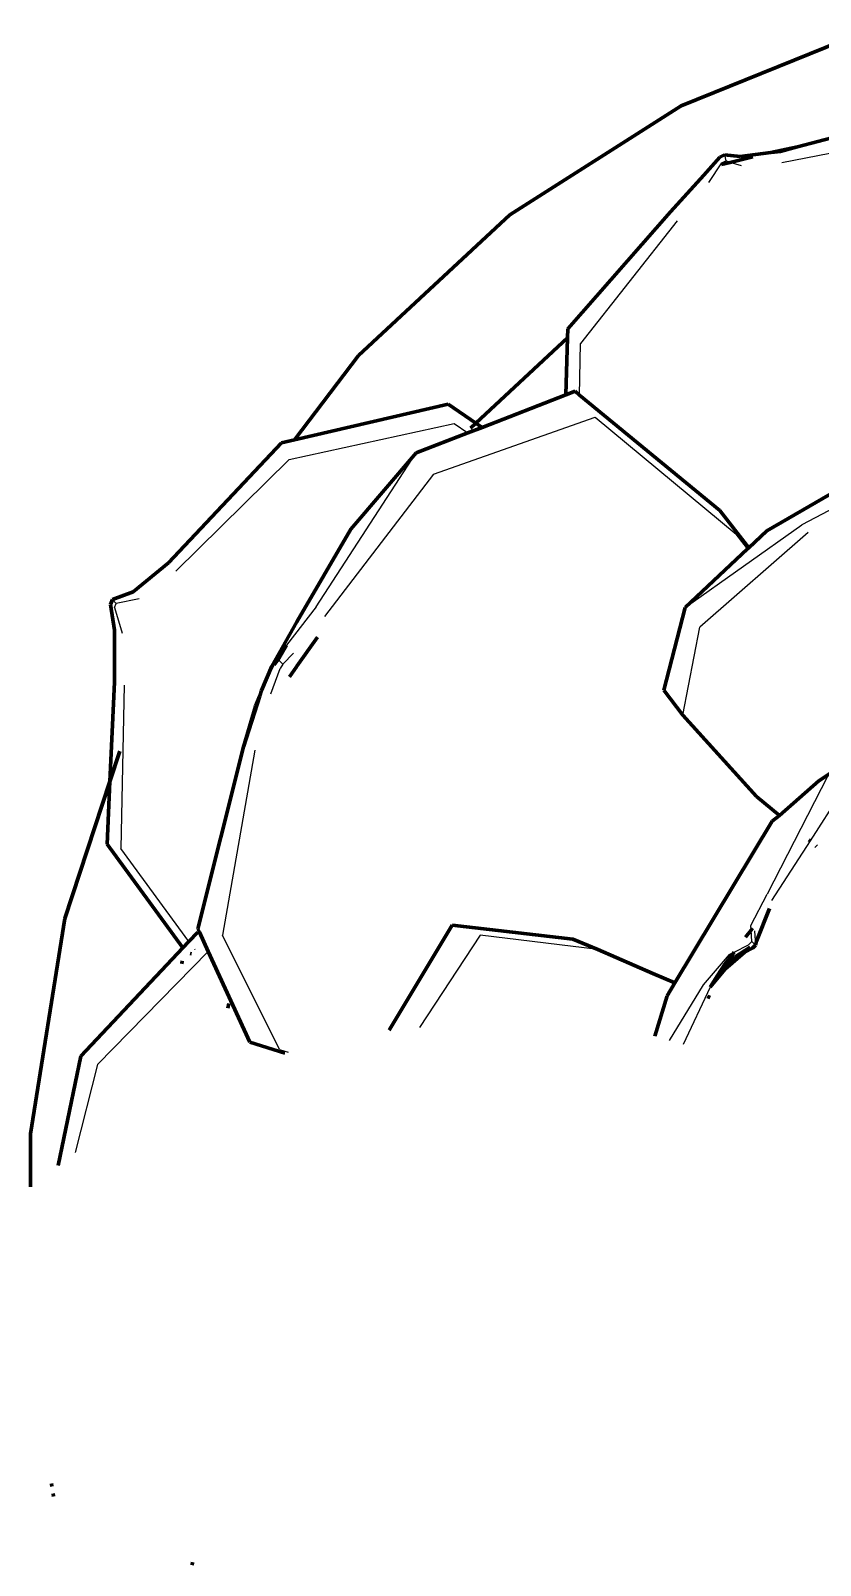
# Model space of a CAD drawing. Header units: millimetres. Extents: x 4307 to 31003, y 2809 to 20009.
# Drawn here: x 11225.3 to 11279.9, y 8927 to 9032.9 of the extents above; entities that cross this region are included whole.
import ezdxf

# ---------------------------------------------------------------- set-up
doc = ezdxf.new("R2010")
doc.units = ezdxf.units.MM
doc.layers.add('ProfileEdges', color=7, linetype='Continuous')

msp = doc.modelspace()

# ---------------------------------------------------------------- linework, layer by layer
for p, q in [((11287.18, 9025.76), (11277.25, 9023.82)), ((11272.19, 9022.45), (11273.1, 9023.81)), ((11273.1, 9023.81), (11273.37, 9023.96)), ((11273.27, 9024.37), (11273.37, 9023.96)), ((11273.67, 9023.83), (11273.37, 9023.96)), ((11274.46, 9023.6), (11273.67, 9023.83)), ((11270.01, 9019.82), (11263.32, 9011.33)), ((11263.27, 9007.77), (11263.32, 9011.33)), ((11243.21, 9003.33), (11254.6, 9005.82)), ((11253.17, 9002.32), (11264.34, 9006.26)), ((11254.6, 9005.82), (11255.55, 9005.17)), ((11264.34, 9006.26), (11274.09, 8998.18)), ((11245.07, 8993.15), (11251.98, 9003.78)), ((11243.21, 9003.33), (11235.37, 8995.61)), ((11253.17, 9002.32), (11245.65, 8992.49)), ((11281.39, 9000.28), (11278.62, 8998.83)), ((11270.55, 8993.11), (11278.62, 8998.83)), ((11279.07, 8998.29), (11271.58, 8991.75)), ((11274.87, 8997.16), (11274.09, 8998.18)), ((11231.25, 8993.38), (11231, 8993.66)), ((11231.13, 8993.1), (11231.25, 8993.38)), ((11231.13, 8993.1), (11231.66, 8991.34)), ((11232.84, 8993.72), (11231.25, 8993.38)), ((11245.07, 8993.15), (11243.01, 8990.5)), ((11270.39, 8985.67), (11271.58, 8991.75)), ((11243.51, 8989.96), (11242.77, 8989.21)), ((11241.29, 8987.39), (11242.16, 8989.16)), ((11241.94, 8987.16), (11242.57, 8988.89)), ((11242.39, 8989.55), (11242.43, 8989.51)), ((11242.43, 8989.51), (11242.77, 8989.21)), ((11242.77, 8989.21), (11242.57, 8988.89)), ((11231.8, 8987.75), (11231.58, 8976.47)), ((11240.84, 8983.26), (11238.59, 8970.48)), ((11280.41, 8981.48), (11276.22, 8973.31)), ((11281.3, 8980.26), (11279.19, 8976.99)), ((11279.19, 8976.99), (11276.52, 8972.87)), ((11236.28, 8970.06), (11231.58, 8976.47)), ((11275.09, 8971.16), (11276.22, 8973.31)), ((11275.11, 8970.83), (11275.09, 8971.16)), ((11275.16, 8970.05), (11275.11, 8970.83)), ((11275.36, 8970.79), (11275.41, 8969.79)), ((11236.71, 8969.48), (11236.68, 8969.53)), ((11242.54, 8962.6), (11238.59, 8970.48)), ((11256.4, 8970.48), (11252.2, 8964.12)), ((11264.52, 8969.5), (11256.4, 8970.48)), ((11273.94, 8969.32), (11274.94, 8969.81)), ((11275.16, 8970.05), (11274.94, 8969.81)), ((11275.41, 8969.79), (11275.16, 8970.05)), ((11237.6, 8969.37), (11229.97, 8961.55)), ((11273.61, 8969.15), (11271.8, 8967.06)), ((11273.61, 8969.15), (11273.94, 8969.32)), ((11271.8, 8967.06), (11269.45, 8963.22)), ((11272.29, 8966.9), (11270.42, 8962.93)), ((11272.27, 8966.13), (11272.09, 8966.2)), ((11242.54, 8962.6), (11243.14, 8962.42)), ((11229.97, 8961.55), (11228.42, 8955.49))]:
    msp.add_line(p, q)
at = {"layer": 'ProfileEdges', "lineweight": 211}
for p, q in [((11283.12, 9032.94), (11270.28, 9027.76)), ((11258.45, 9020.22), (11270.28, 9027.76)), ((11287.1, 9027.22), (11278.32, 9024.92)), ((11276.47, 9024.52), (11278.32, 9024.92)), ((11277.14, 9024.6), (11276.47, 9024.52)), ((11278.32, 9024.92), (11277.14, 9024.6)), ((11271.85, 9022.96), (11272.95, 9024.2)), ((11272.95, 9024.2), (11273.27, 9024.37)), ((11273.08, 9023.7), (11273.67, 9023.83)), ((11273.27, 9024.37), (11274.36, 9024.24)), ((11275.24, 9024.23), (11273.67, 9023.83)), ((11276.47, 9024.52), (11274.36, 9024.24)), ((11271.85, 9022.96), (11269.54, 9020.42)), ((11262.45, 9012.36), (11269.54, 9020.42)), ((11258.45, 9020.22), (11247.99, 9010.5)), ((11262.43, 9011.72), (11262.45, 9012.36)), ((11262.43, 9011.72), (11256.1, 9005.84)), ((11262.31, 9007.79), (11262.43, 9011.72)), ((11243.58, 9004.68), (11247.99, 9010.5)), ((11262.31, 9007.79), (11256.53, 9005.55)), ((11262.95, 9008.04), (11262.31, 9007.79)), ((11263.27, 9007.77), (11262.95, 9008.04)), ((11272.95, 8999.81), (11263.27, 9007.77)), ((11243.58, 9004.68), (11254.19, 9007.15)), ((11256.1, 9005.84), (11254.19, 9007.15)), ((11256.53, 9005.55), (11255.55, 9005.17)), ((11256.1, 9005.84), (11255.74, 9005.5)), ((11256.53, 9005.55), (11256.1, 9005.84)), ((11276.21, 8998.41), (11289.96, 9006.35)), ((11242.66, 9004.47), (11234.87, 8996.19)), ((11242.66, 9004.47), (11243.58, 9004.68)), ((11255.55, 9005.17), (11251.98, 9003.78)), ((11247.47, 8998.52), (11251.98, 9003.78)), ((11274.95, 8997.24), (11272.95, 8999.81)), ((11243.73, 8992.13), (11247.47, 8998.52)), ((11274.95, 8997.24), (11276.21, 8998.41)), ((11270.55, 8993.11), (11274.87, 8997.16)), ((11274.87, 8997.16), (11274.95, 8997.24)), ((11234.87, 8996.19), (11232.43, 8994.19)), ((11231, 8993.66), (11232.43, 8994.19)), ((11231, 8993.66), (11230.85, 8993.32)), ((11231.14, 8991.55), (11230.85, 8993.32)), ((11269.09, 8987.4), (11270.55, 8993.11)), ((11243.73, 8992.13), (11242, 8989.06)), ((11231.14, 8991.55), (11231.13, 8987.96)), ((11245.16, 8991.06), (11243.73, 8989.05)), ((11242.39, 8989.55), (11243.01, 8990.5)), ((11242.52, 8989.63), (11242.43, 8989.51)), ((11242.52, 8989.63), (11243.01, 8990.5)), ((11242, 8989.06), (11241.29, 8987.39)), ((11242.39, 8989.55), (11242.16, 8989.16)), ((11242.43, 8989.51), (11242.16, 8989.16)), ((11243.22, 8988.33), (11243.7, 8989.01)), ((11243.7, 8989.01), (11243.73, 8989.05)), ((11243.7, 8989.01), (11243.74, 8989.01)), ((11243.73, 8989.05), (11243.74, 8989.01)), ((11230.82, 8981.1), (11231.13, 8987.96)), ((11240.04, 8983.48), (11241.17, 8987.02)), ((11241.17, 8987.02), (11240.88, 8986.3)), ((11241.17, 8987.02), (11241.29, 8987.39)), ((11269.09, 8987.4), (11270.39, 8985.67)), ((11240.88, 8986.3), (11240.04, 8983.48)), ((11270.39, 8985.67), (11275.5, 8980.06)), ((11286.38, 8985.51), (11279.79, 8981.14)), ((11236.89, 8970.92), (11240.04, 8983.48)), ((11230.82, 8981.1), (11231.51, 8983.2)), ((11227.71, 8971.64), (11230.82, 8981.1)), ((11230.63, 8976.76), (11230.82, 8981.1)), ((11279.79, 8981.14), (11277.07, 8978.76)), ((11275.5, 8980.06), (11277.07, 8978.76)), ((11269.85, 8967.19), (11276.58, 8978.35)), ((11277.07, 8978.76), (11276.58, 8978.35)), ((11279.1, 8977.06), (11279.19, 8976.99)), ((11235.86, 8969.61), (11230.63, 8976.76)), ((11279.59, 8976.66), (11279.63, 8976.62)), ((11225.34, 8956.76), (11227.71, 8971.64)), ((11276.38, 8972.32), (11275.5, 8970.07)), ((11236.88, 8970.69), (11236.28, 8970.06)), ((11237, 8970.69), (11236.88, 8970.69)), ((11237, 8970.69), (11236.89, 8970.92)), ((11237.6, 8969.37), (11237, 8970.69)), ((11250.12, 8963.92), (11254.47, 8971.17)), ((11262.79, 8970.2), (11254.47, 8971.17)), ((11275.11, 8970.83), (11274.73, 8970.34)), ((11275.22, 8970.98), (11275.11, 8970.83)), ((11235.86, 8969.61), (11228.8, 8962.14)), ((11236.28, 8970.06), (11235.86, 8969.61)), ((11264.52, 8969.5), (11262.79, 8970.2)), ((11268.32, 8967.84), (11264.52, 8969.5)), ((11275.06, 8969.65), (11274.01, 8968.98)), ((11275.06, 8969.65), (11274.69, 8969.32)), ((11275.22, 8969.59), (11274.69, 8969.32)), ((11275.22, 8969.59), (11275.41, 8969.79)), ((11275.41, 8969.79), (11275.5, 8970.07)), ((11235.81, 8968.71), (11235.78, 8968.5)), ((11236.45, 8969.2), (11236.36, 8969.23)), ((11240.49, 8963.09), (11237.6, 8969.37)), ((11272.8, 8967.7), (11274.01, 8968.98)), ((11273.31, 8968.49), (11272.8, 8967.7)), ((11273.94, 8969.32), (11273.31, 8968.49)), ((11274.69, 8969.32), (11273.32, 8968.15)), ((11274.01, 8968.98), (11273.32, 8968.15)), ((11274.69, 8969.32), (11274.01, 8968.98)), ((11268.32, 8967.84), (11269.85, 8967.19)), ((11273.32, 8968.15), (11272.29, 8966.9)), ((11272.8, 8967.7), (11272.29, 8966.9)), ((11273.32, 8968.15), (11272.8, 8967.7)), ((11269.31, 8966.3), (11269.85, 8967.19)), ((11238.97, 8965.44), (11239.04, 8965.76)), ((11268.46, 8963.51), (11269.31, 8966.3)), ((11272.11, 8966.26), (11272.29, 8966.18)), ((11227.24, 8954.58), (11228.8, 8962.14)), ((11242.9, 8962.34), (11240.49, 8963.09)), ((11225.34, 8956.76), (11225.34, 8953.11)), ((11226.81, 8932.43), (11226.78, 8932.62)), ((11226.92, 8931.74), (11226.89, 8931.93)), ((11236.52, 8927.2), (11236.5, 8926.98))]:
    msp.add_line(p, q, dxfattribs=at)

doc.saveas('drawing.dxf')
